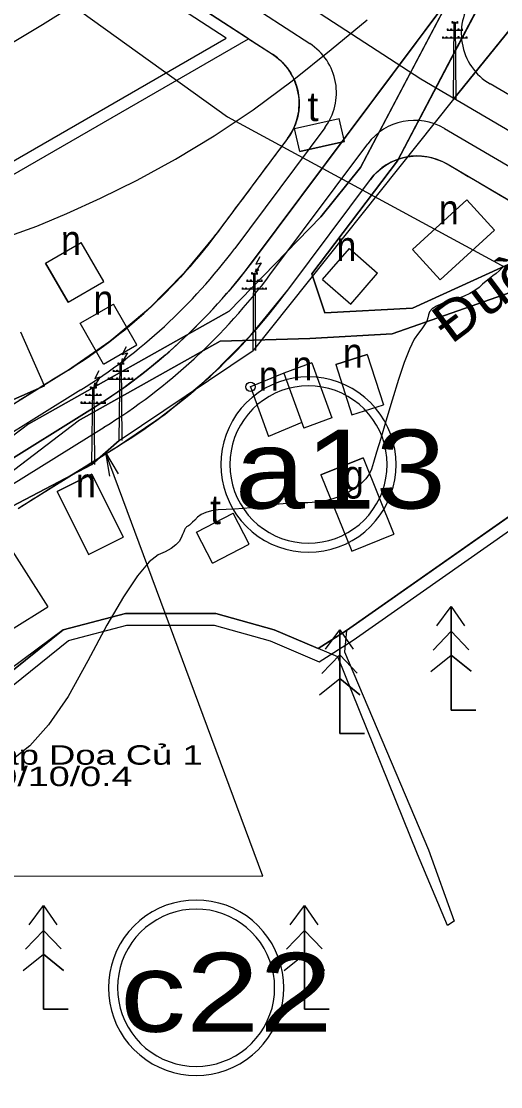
# Model space of a CAD drawing. Header units: metres. Extents: x 532950 to 537618, y 1849954 to 1853119.
# Drawn here: x 534750.7 to 534832.5, y 1851131.2 to 1851312.8 of the extents above; entities that cross this region are included whole.
import ezdxf

# ---------------------------------------------------------------- set-up
doc = ezdxf.new("R2010")
doc.units = ezdxf.units.M
doc.header["$LTSCALE"] = 3.1
doc.header["$PDMODE"] = 32
doc.header["$PDSIZE"] = 1.55
for name, color, linetype, lineweight in [('11', 7, 'Continuous', 13), ('12', 7, 'Continuous', 13), ('29', 7, 'Continuous', 13), ('48', 7, 'Continuous', 13), ('50', 7, 'Continuous', 13), ('52', 7, 'Continuous', 13), ('53', 7, 'Continuous', 13), ('54', 7, 'Continuous', 13), ('55', 7, 'Continuous', 13), ('58', 7, 'Continuous', 13), ('9', 7, 'Continuous', 13)]:
    doc.layers.add(name, color=color, linetype=linetype, lineweight=lineweight)

msp = doc.modelspace()

# ---------------------------------------------------------------- linework, layer by layer
at = {"layer": '11'}
for points in [[(534702.42, 1851378.6), (534818.85, 1851303)], [(534829.98, 1851325.25), (534790.12, 1851271.87), (534789.34, 1851270.85), (534788.56, 1851269.83), (534787.75, 1851268.83), (534786.94, 1851267.84), (534786.11, 1851266.85), (534785.27, 1851265.88), (534784.42, 1851264.92), (534783.56, 1851263.97), (534782.68, 1851263.03), (534781.79, 1851262.1), (534780.89, 1851261.18), (534779.98, 1851260.28), (534779.06, 1851259.39), (534778.12, 1851258.51), (534777.18, 1851257.64), (534776.22, 1851256.78), (534775.25, 1851255.94), (534774.28, 1851255.1), (534773.29, 1851254.28), (534772.29, 1851253.48), (534771.28, 1851252.68), (534770.26, 1851251.9), (534769.23, 1851251.14), (534768.19, 1851250.38), (534767.14, 1851249.64), (534766.08, 1851248.91), (534765.01, 1851248.2), (534763.93, 1851247.5), (534762.85, 1851246.81), (534746.63, 1851236.72)], [(534818.85, 1851303), (534913.46, 1851247.5)]]:
    msp.add_lwpolyline(points, dxfattribs=at)
at = {"layer": '12'}
for points in [[(534504.05, 1851324.17), (534518.2, 1851310.88), (534541.08, 1851291.35), (534562.05, 1851269.78), (534580.93, 1851246.35), (534597.55, 1851221.28), (534617.06, 1851192), (534643.85, 1851203.11), (534703, 1851262.27), (534785.63, 1851309.97), (534744.52, 1851336.66), (534659.97, 1851305.11), (534583.67, 1851318.06)], [(534617.06, 1851192), (534643.85, 1851203.11), (534703, 1851262.27), (534785.63, 1851309.97), (534744.52, 1851336.66), (534659.97, 1851305.11), (534583.67, 1851318.06)]]:
    msp.add_lwpolyline(points, dxfattribs=at)
at = {"layer": '29'}
for points in [[(534647.12, 1851154.43), (534652.55, 1851157), (534666.76, 1851137.19), (534693.95, 1851156.43), (534681.4, 1851175.44), (534707.21, 1851195.04), (534721.61, 1851177.36), (534758.76, 1851207.29), (534768.72, 1851209.87), (534783.63, 1851209.87), (534793.18, 1851207.22), (534801.49, 1851203.66), (534807.28, 1851207.32), (534875.81, 1851255.39)], [(534721.61, 1851177.36), (534758.76, 1851207.29), (534768.72, 1851209.87), (534783.63, 1851209.87), (534793.18, 1851207.22), (534801.49, 1851203.66), (534807.28, 1851207.32), (534875.81, 1851255.39)]]:
    msp.add_lwpolyline(points, dxfattribs=at)
at = {"layer": '48'}
msp.add_lwpolyline([(536135.62, 1851789.72), (535515.37, 1851926.72), (535258.5, 1851965.9), (535022.43, 1852017.88), (534680.95, 1852158.73), (534430.5, 1852265), (534355.97, 1852086.4), (534346.16, 1851984.65), (534462.32, 1851750.84), (534498.61, 1851623.52), (534531.7, 1851526.54), (534597.02, 1851432.26), (534785.89, 1851296.54), (534919.77, 1851224.01), (534977.2, 1851164.91), (535024.78, 1851103.67), (535103, 1851049.67), (535187.68, 1851009.38), (535275.9, 1851002), (535384.77, 1851022.15), (535615.71, 1851282.83), (535719.74, 1851373.89), (535864.1, 1851423.04), (536000.85, 1851463.59)], dxfattribs=at)
at = {"layer": '50'}
for points in [[(534704.23, 1851260.67), (534789.46, 1851309.87), (534793.54, 1851307.22), (534794.24, 1851306.72), (534794.9, 1851306.16), (534795.5, 1851305.55), (534796.05, 1851304.89), (534796.55, 1851304.18), (534796.97, 1851303.43), (534797.34, 1851302.65), (534797.63, 1851301.84), (534797.86, 1851301.01), (534798.01, 1851300.16), (534798.08, 1851299.31), (534798.09, 1851298.45), (534798.02, 1851297.59), (534797.87, 1851296.74), (534797.66, 1851295.91), (534797.37, 1851295.09), (534797.02, 1851294.31), (534796.59, 1851293.56), (534796.11, 1851292.85), (534783.91, 1851276.51), (534778.46, 1851269.88), (534772.41, 1851263.78), (534765.82, 1851258.27), (534758.75, 1851253.39), (534742.54, 1851243.3)], [(534750.18, 1851229.79), (534758.54, 1851235.04), (534766.94, 1851240.23), (534775.23, 1851245.89), (534782.94, 1851252.31), (534790, 1851259.45), (534796.33, 1851267.24), (534810.24, 1851285.86), (534810.78, 1851286.53), (534811.38, 1851287.15), (534812.03, 1851287.71), (534812.72, 1851288.21), (534813.46, 1851288.66), (534814.23, 1851289.04), (534815.03, 1851289.35), (534815.85, 1851289.59), (534816.69, 1851289.76), (534817.55, 1851289.86), (534818.4, 1851289.88), (534819.26, 1851289.83), (534820.11, 1851289.71), (534820.95, 1851289.51), (534821.76, 1851289.24), (534822.55, 1851288.91), (534823.31, 1851288.51), (534875.71, 1851257.76), (534806.17, 1851208.99), (534801.31, 1851205.92), (534793.85, 1851209.12), (534783.9, 1851211.87), (534768.47, 1851211.87), (534757.84, 1851209.12), (534721.91, 1851180.16)]]:
    msp.add_lwpolyline(points, dxfattribs=at)
at = {"layer": '52'}
for p, q in [((534699.46, 1851374.27), (534799.9, 1851309.05)), ((534916.12, 1851252.03), (534830.67, 1851302.16)), ((534802.47, 1851294.68), (534787.11, 1851274.12)), ((534822.85, 1851294.57), (534910.81, 1851242.97)), ((534793.12, 1851269.63), (534809.78, 1851291.93)), ((534760.86, 1851250), (534744.65, 1851239.9)), ((534748.61, 1851233.53), (534764.83, 1851243.63))]:
    msp.add_line(p, q, dxfattribs=at)
for centre, radius, start, end in [((534835.73, 1851310.78), 10, 139.671, 239.602), ((534794.46, 1851300.66), 10, 323.2507, 57.0035), ((534817.79, 1851285.95), 10, 59.602, 143.2507), ((534709.99, 1851331.7), 96.25, 301.9071, 323.2507), ((534709.99, 1851331.7), 103.75, 301.9071, 323.2507)]:
    msp.add_arc(centre, radius, start, end, dxfattribs=at)
at = {"layer": '53'}
for p, q in [((534696.64, 1851370.14), (534793.54, 1851307.22)), ((534796.11, 1851292.85), (534783.91, 1851276.51)), ((534823.31, 1851288.51), (534908.28, 1851238.66)), ((534796.33, 1851267.24), (534810.24, 1851285.86)), ((534758.75, 1851253.39), (534742.54, 1851243.3)), ((534750.73, 1851230.14), (534766.94, 1851240.23))]:
    msp.add_line(p, q, dxfattribs=at)
for centre, radius, start, end in [((534788.1, 1851298.83), 10, 323.2507, 57.0035), ((534818.25, 1851279.88), 10, 59.602, 143.2507), ((534709.99, 1851331.7), 92.25, 301.9071, 323.2507), ((534709.99, 1851331.7), 107.75, 301.9071, 323.2507)]:
    msp.add_arc(centre, radius, start, end, dxfattribs=at)
at = {"layer": '54'}
for p, q in [((534790.12, 1851271.87), (534829.98, 1851325.25)), ((534746.63, 1851236.72), (534762.85, 1851246.81))]:
    msp.add_line(p, q, dxfattribs=at)
msp.add_arc((534709.99, 1851331.7), 100, 301.9071, 323.2507, dxfattribs=at)
at = {"layer": '55'}
for p, q in [((534843.89, 1851344.28), (534814.89, 1851289.06)), ((534843.09, 1851322.69), (534824.39, 1851299.53)), ((534824.12, 1851312.59), (534825.2, 1851312.59)), ((534823.31, 1851311.34), (534826.02, 1851311.34)), ((534822.49, 1851310.01), (534826.77, 1851310.01)), ((534824.39, 1851299.53), (534790.23, 1851256.74)), ((534797.3, 1851294.53), (534804.92, 1851296.27)), ((534805.81, 1851292.37), (534804.92, 1851296.27)), ((534798.19, 1851290.63), (534797.3, 1851294.53)), ((534805.81, 1851292.37), (534798.19, 1851290.63)), ((534798.19, 1851290.63), (534805.81, 1851292.37)), ((534798.19, 1851290.63), (534805.81, 1851292.37)), ((534817.41, 1851273.96), (534826.67, 1851282.42)), ((534831.39, 1851277.25), (534826.67, 1851282.42)), ((534822.14, 1851268.79), (534831.39, 1851277.25)), ((534822.14, 1851268.79), (534831.39, 1851277.25)), ((534754.87, 1851271.61), (534760.92, 1851275.13)), ((534764.78, 1851268.49), (534760.92, 1851275.13)), ((534802.08, 1851268.81), (534806.68, 1851274.08)), ((534806.68, 1851274.08), (534811.48, 1851269.9)), ((534822.14, 1851268.79), (534817.41, 1851273.96)), ((534754.87, 1851271.61), (534758.73, 1851264.97)), ((534758.73, 1851264.97), (534754.87, 1851271.61)), ((534790.65, 1851270.1), (534790.8, 1851270.72)), ((534789.96, 1851269.79), (534791.04, 1851269.79)), ((534802.08, 1851268.81), (534806.88, 1851264.62)), ((534802.08, 1851268.81), (534806.88, 1851264.62)), ((534806.88, 1851264.62), (534811.48, 1851269.9)), ((534758.73, 1851264.97), (534764.78, 1851268.49)), ((534788.33, 1851267.21), (534792.61, 1851267.21)), ((534789.14, 1851268.54), (534791.85, 1851268.54)), ((534760.75, 1851261.36), (534766.45, 1851264.61)), ((534770.42, 1851257.67), (534766.45, 1851264.61)), ((534754.66, 1851250.67), (534750.64, 1851259.83)), ((534764.73, 1851254.41), (534760.75, 1851261.36)), ((534764.73, 1851254.41), (534770.42, 1851257.67)), ((534764.73, 1851254.41), (534770.42, 1851257.67)), ((534809.71, 1851256.05), (534804.33, 1851254.32)), ((534804.33, 1851254.32), (534809.71, 1851256.05)), ((534809.71, 1851256.05), (534812.45, 1851247.48)), ((534767.16, 1851254.42), (534768.25, 1851254.42)), ((534767.85, 1851254.73), (534768, 1851255.34)), ((534800.23, 1851254.62), (534795.46, 1851252.88)), ((534800.23, 1851254.62), (534803.67, 1851245.23)), ((534804.33, 1851254.32), (534807.08, 1851245.75)), ((534766.35, 1851253.17), (534769.06, 1851253.17)), ((534795.46, 1851252.88), (534798.89, 1851243.48)), ((534754.66, 1851250.67), (534746.89, 1851247.26)), ((534746.89, 1851247.26), (534754.66, 1851250.67)), ((534763.17, 1851250.66), (534763.32, 1851251.27)), ((534765.53, 1851251.84), (534769.81, 1851251.84)), ((534789.8, 1851250.52), (534792.89, 1851242.06)), ((534761.66, 1851249.1), (534764.38, 1851249.1)), ((534762.48, 1851250.34), (534763.56, 1851250.34)), ((534760.85, 1851247.76), (534765.13, 1851247.76)), ((534807.08, 1851245.75), (534812.45, 1851247.48)), ((534803.67, 1851245.23), (534798.89, 1851243.48)), ((534798.55, 1851244.42), (534792.89, 1851242.06)), ((534765.09, 1851239.33), (534765.74, 1851235.28)), ((534808.99, 1851238.41), (534801.81, 1851235.51)), ((534801.81, 1851235.51), (534808.99, 1851238.41)), ((534808.99, 1851238.41), (534814.22, 1851225.42)), ((534762.76, 1851235.64), (534756.83, 1851232.68)), ((534756.83, 1851232.68), (534762.76, 1851235.64)), ((534762.76, 1851235.64), (534768.12, 1851224.91)), ((534801.81, 1851235.51), (534807.05, 1851222.53)), ((534756.83, 1851232.68), (534762.2, 1851221.95)), ((534780.62, 1851225.73), (534786.83, 1851228.97)), ((534789.56, 1851223.73), (534786.83, 1851228.97)), ((534745.55, 1851228.18), (534755.23, 1851213.01)), ((534783.35, 1851220.49), (534780.62, 1851225.73)), ((534783.35, 1851220.49), (534780.62, 1851225.73)), ((534807.05, 1851222.53), (534814.22, 1851225.42)), ((534762.2, 1851221.95), (534768.12, 1851224.91)), ((534783.35, 1851220.49), (534789.56, 1851223.73)), ((534749.04, 1851209.13), (534755.23, 1851213.01)), ((534824.02, 1851213.09), (534824.02, 1851195.42)), ((534805.02, 1851209.09), (534805.02, 1851191.42)), ((534820.96, 1851205.65), (534824.02, 1851208.85)), ((534827, 1851205.71), (534824.02, 1851208.85)), ((534801.96, 1851201.65), (534805.02, 1851204.85)), ((534808, 1851201.71), (534805.02, 1851204.85)), ((534820.54, 1851202.02), (534824.02, 1851204.8)), ((534827.43, 1851202.03), (534824.02, 1851204.8)), ((534801.54, 1851198.02), (534805.02, 1851200.8)), ((534808.43, 1851198.03), (534805.02, 1851200.8)), ((534824.02, 1851195.42), (534828.22, 1851195.42)), ((534805.02, 1851191.42), (534809.22, 1851191.42)), ((534754.52, 1851162.09), (534754.52, 1851144.42)), ((534799.02, 1851162.09), (534799.02, 1851144.42)), ((534751.46, 1851154.65), (534754.52, 1851157.85)), ((534757.5, 1851154.71), (534754.52, 1851157.85)), ((534795.96, 1851154.65), (534799.02, 1851157.85)), ((534802, 1851154.71), (534799.02, 1851157.85)), ((534751.04, 1851151.02), (534754.52, 1851153.8)), ((534757.93, 1851151.03), (534754.52, 1851153.8)), ((534795.54, 1851151.02), (534799.02, 1851153.8)), ((534802.43, 1851151.03), (534799.02, 1851153.8)), ((534754.52, 1851144.42), (534758.72, 1851144.42)), ((534799.02, 1851144.42), (534803.22, 1851144.42))]:
    msp.add_line(p, q, dxfattribs=at)
for points in [[(534808.55, 1851287.92), (534827.44, 1851323.69), (534837.65, 1851343.61), (534854.13, 1851380.8), (534871.11, 1851402.82), (534894.07, 1851416.56), (534911.75, 1851426.27)], [(534814.89, 1851289.06), (534843.89, 1851344.28), (534862.95, 1851386)], [(534840.33, 1851274.36), (534817.44, 1851263.96), (534802.49, 1851263.13), (534800.38, 1851269.45), (534800.26, 1851269.79), (534814.89, 1851289.06), (534824.83, 1851308), (534834.78, 1851326.94)], [(534827.44, 1851323.69), (534818, 1851305.81), (534808.55, 1851287.92), (534801.77, 1851279.49), (534786.14, 1851263.43), (534752.04, 1851244.22), (534738.75, 1851234.21), (534725.46, 1851224.2), (534712.17, 1851214.19), (534698.88, 1851204.19), (534669.27, 1851180.62), (534637.3, 1851160.26), (534617.85, 1851151.29), (534606.06, 1851151.42), (534594.27, 1851151.55), (534555.07, 1851161.74), (534532.67, 1851165.71), (534512.02, 1851161.96), (534489.94, 1851188.82), (534461.34, 1851223.52), (534455.01, 1851231.19), (534443.21, 1851245.51), (534436.39, 1851253.78), (534409.67, 1851287.63)], [(534824.39, 1851299.53), (534843.09, 1851322.69), (534868.56, 1851313.22)], [(534633.19, 1851283.95), (534641.18, 1851281.75), (534649.83, 1851280.34), (534659.13, 1851279.7), (534669.09, 1851279.85), (534678.45, 1851280.36), (534685.92, 1851280.82), (534691.53, 1851281.24), (534695.25, 1851281.61), (534697.11, 1851281.93), (534698.94, 1851282.71), (534702.6, 1851284.47), (534708.1, 1851287.2), (534715.43, 1851290.91), (534724.59, 1851295.59), (534734.62, 1851300.89), (534744.53, 1851306.46), (534754.33, 1851312.28), (534764.01, 1851318.36)], [(534744.71, 1851275.03), (534748.76, 1851276.24), (534753.36, 1851277.92), (534758.51, 1851280.07), (534764.22, 1851282.68), (534770.47, 1851285.76), (534777.02, 1851289.31), (534783.61, 1851293.31), (534790.23, 1851297.76), (534796.89, 1851302.66), (534803.58, 1851308.01), (534809.71, 1851313.09)], [(534824.39, 1851299.53), (534824.55, 1851312.69), (534824.72, 1851312.69), (534824.83, 1851299.53)], [(534814.89, 1851289.06), (534800.26, 1851269.79), (534802.49, 1851263.13), (534817.44, 1851263.96), (534840.33, 1851274.36)], [(534752.04, 1851244.22), (534786.14, 1851263.43), (534801.77, 1851279.49), (534808.55, 1851287.92)], [(534801.77, 1851279.49), (534786.14, 1851263.43), (534752.04, 1851244.22)], [(534791.42, 1851272.71), (534790.73, 1851271.41), (534791.63, 1851271.67), (534790.65, 1851270.07), (534791.2, 1851270.51)], [(534832.77, 1851270.87), (534832.21, 1851270.3), (534831.67, 1851269.85), (534831.13, 1851269.44), (534830.57, 1851269), (534829.98, 1851268.52), (534829.38, 1851268.02), (534828.77, 1851267.48), (534828.06, 1851266.93), (534827.2, 1851266.43), (534826.2, 1851265.95), (534825.04, 1851265.51), (534823.73, 1851265.1), (534822.48, 1851264.7), (534821.5, 1851264.27), (534820.78, 1851263.81), (534820.34, 1851263.33), (534820.17, 1851262.82), (534820.06, 1851262.28), (534819.84, 1851261.69), (534819.49, 1851261.07), (534819.02, 1851260.39), (534818.42, 1851259.68), (534817.71, 1851258.63), (534816.91, 1851256.96), (534816.01, 1851254.67), (534815.02, 1851251.76), (534813.93, 1851248.23), (534812.88, 1851244.69), (534812.01, 1851241.74), (534811.31, 1851239.39), (534810.78, 1851237.64), (534810.43, 1851236.48), (534810.06, 1851235.64), (534809.48, 1851234.82), (534808.69, 1851234.04), (534807.69, 1851233.28), (534806.49, 1851232.55), (534805.16, 1851231.9), (534803.81, 1851231.41), (534802.44, 1851231.05), (534801.03, 1851230.84), (534799.6, 1851230.77), (534798.17, 1851230.75), (534796.75, 1851230.69), (534795.36, 1851230.59), (534793.98, 1851230.44), (534792.63, 1851230.25), (534791.27, 1851230.06), (534789.9, 1851229.9), (534788.5, 1851229.77), (534787.09, 1851229.68), (534785.65, 1851229.63), (534784.3, 1851229.55), (534783.14, 1851229.37), (534782.16, 1851229.1), (534781.38, 1851228.74), (534780.79, 1851228.28), (534780.32, 1851227.82), (534779.94, 1851227.44), (534779.62, 1851227.16), (534779.39, 1851226.96), (534779.22, 1851226.85)], [(534790.23, 1851256.74), (534790.38, 1851269.9), (534790.55, 1851269.9), (534790.66, 1851256.74)], [(534817.44, 1851263.96), (534802.49, 1851263.13), (534800.26, 1851269.79)], [(534653.37, 1850979.95), (534655.14, 1851000.42), (534657.13, 1851014.69), (534661.36, 1851035.21), (534661.33, 1851042.1), (534659.84, 1851048.87), (534657.3, 1851055.79), (534646.67, 1851084.32), (534642.82, 1851099.04), (534635.81, 1851119.04), (534628.5, 1851137.65), (534623.8, 1851149.63), (534636.98, 1851156.73), (534650.15, 1851163.83), (534675.59, 1851180.62), (534680.98, 1851184.18), (534704.21, 1851201.88), (534732.32, 1851223.29), (534760.43, 1851244.7), (534784.61, 1851258.29), (534799.94, 1851258.77), (534813.96, 1851259.54), (534834.06, 1851266.63)], [(534834.06, 1851266.63), (534813.96, 1851259.54), (534799.94, 1851258.77), (534784.61, 1851258.29), (534760.43, 1851244.7)], [(534879.47, 1851260.4), (534806.17, 1851208.99), (534805.8, 1851205.34), (534820.14, 1851171.58), (534824.52, 1851159.44), (534823.39, 1851158.72), (534818.28, 1851170.87), (534804.67, 1851204.48), (534793.85, 1851209.12), (534783.9, 1851211.87), (534768.47, 1851211.87), (534757.84, 1851209.12), (534748.79, 1851202.34), (534730.91, 1851187.5), (534719.13, 1851177.9), (534701.25, 1851163.93), (534681.19, 1851149.96), (534650.17, 1851127.77), (534636.1, 1851119.19)], [(534813.96, 1851259.54), (534799.94, 1851258.77), (534784.61, 1851258.29), (534760.43, 1851244.7)], [(534737.69, 1851224.17), (534762.75, 1851237.29), (534767.43, 1851241.37), (534790.23, 1851256.74)], [(534768.62, 1851257.33), (534767.94, 1851256.04), (534768.83, 1851256.3), (534767.85, 1851254.69), (534768.41, 1851255.14)], [(534767.43, 1851241.37), (534767.59, 1851254.52), (534767.76, 1851254.52), (534767.87, 1851241.37)], [(534800.23, 1851254.62), (534795.46, 1851252.88), (534789.8, 1851250.52)], [(534763.94, 1851253.26), (534763.26, 1851251.96), (534764.15, 1851252.23), (534763.17, 1851250.62), (534763.72, 1851251.06)], [(534762.75, 1851237.29), (534762.9, 1851250.45), (534763.08, 1851250.45), (534763.18, 1851237.29)], [(534650.55, 1851164.09), (534680.98, 1851184.18), (534760.43, 1851244.7)], [(534752.04, 1851244.22), (534698.88, 1851204.19), (534669.27, 1851180.62)], [(534767.43, 1851241.37), (534762.75, 1851237.29), (534737.69, 1851224.17)], [(534714.15, 1851167.17), (534791.9, 1851167.13), (534765.09, 1851239.33), (534767.23, 1851235.67)], [(534779.22, 1851226.85), (534779.1, 1851226.78), (534779, 1851226.71), (534778.9, 1851226.64), (534778.82, 1851226.57), (534778.76, 1851226.5), (534778.68, 1851226.37), (534778.57, 1851226.14), (534778.42, 1851225.79), (534778.23, 1851225.34), (534778, 1851224.78), (534777.65, 1851224.17), (534777.08, 1851223.57), (534776.29, 1851222.99), (534775.28, 1851222.42), (534774.05, 1851221.87), (534772.51, 1851220.71), (534770.54, 1851218.33), (534768.14, 1851214.72), (534765.33, 1851209.88), (534762.09, 1851203.82), (534758.69, 1851197.76), (534755.39, 1851192.92), (534752.19, 1851189.3), (534749.09, 1851186.9)], [(534821.59, 1851209.8), (534824.02, 1851213.09), (534826.29, 1851209.8)], [(534821.59, 1851209.8), (534824.02, 1851213.09), (534826.29, 1851209.8)], [(534828.22, 1851195.42), (534824.02, 1851195.42), (534824.02, 1851213.09)], [(534802.59, 1851205.8), (534805.02, 1851209.09), (534807.29, 1851205.8)], [(534802.59, 1851205.8), (534805.02, 1851209.09), (534807.29, 1851205.8)], [(534809.22, 1851191.42), (534805.02, 1851191.42), (534805.02, 1851209.09)], [(534820.96, 1851205.65), (534824.02, 1851208.85), (534827, 1851205.71)], [(534801.96, 1851201.65), (534805.02, 1851204.85), (534808, 1851201.71)], [(534820.54, 1851202.02), (534824.02, 1851204.8), (534827.43, 1851202.03)], [(534801.54, 1851198.02), (534805.02, 1851200.8), (534808.43, 1851198.03)], [(534752.09, 1851158.8), (534754.52, 1851162.09), (534756.79, 1851158.8)], [(534752.09, 1851158.8), (534754.52, 1851162.09), (534756.79, 1851158.8)], [(534758.72, 1851144.42), (534754.52, 1851144.42), (534754.52, 1851162.09)], [(534796.59, 1851158.8), (534799.02, 1851162.09), (534801.29, 1851158.8)], [(534796.59, 1851158.8), (534799.02, 1851162.09), (534801.29, 1851158.8)], [(534803.22, 1851144.42), (534799.02, 1851144.42), (534799.02, 1851162.09)], [(534751.46, 1851154.65), (534754.52, 1851157.85), (534757.5, 1851154.71)], [(534795.96, 1851154.65), (534799.02, 1851157.85), (534802, 1851154.71)], [(534751.04, 1851151.02), (534754.52, 1851153.8), (534757.93, 1851151.03)], [(534795.54, 1851151.02), (534799.02, 1851153.8), (534802.43, 1851151.03)]]:
    msp.add_lwpolyline(points, dxfattribs=at)
for points in [[(534824.19, 1851312.6), (534824.19, 1851312.8), (534824.28, 1851312.8), (534824.28, 1851312.6)], [(534825.02, 1851312.6), (534825.02, 1851312.8), (534825.11, 1851312.8), (534825.11, 1851312.6)], [(534823.38, 1851311.34), (534823.38, 1851311.54), (534823.47, 1851311.54), (534823.47, 1851311.34)], [(534823.97, 1851311.34), (534823.97, 1851311.54), (534824.06, 1851311.54), (534824.06, 1851311.34)], [(534825.23, 1851311.35), (534825.23, 1851311.55), (534825.32, 1851311.55), (534825.32, 1851311.35)], [(534825.82, 1851311.34), (534825.82, 1851311.54), (534825.91, 1851311.54), (534825.91, 1851311.34)], [(534822.57, 1851310), (534822.57, 1851310.2), (534822.66, 1851310.2), (534822.66, 1851310)], [(534823.16, 1851310), (534823.16, 1851310.2), (534823.25, 1851310.2), (534823.25, 1851310)], [(534823.97, 1851310), (534823.97, 1851310.2), (534824.06, 1851310.2), (534824.06, 1851310)], [(534825.23, 1851310.02), (534825.23, 1851310.22), (534825.32, 1851310.22), (534825.32, 1851310.02)], [(534825.99, 1851310.02), (534825.99, 1851310.22), (534826.08, 1851310.22), (534826.08, 1851310.02)], [(534826.58, 1851310), (534826.58, 1851310.2), (534826.67, 1851310.2), (534826.67, 1851310)], [(534789.22, 1851268.54), (534789.22, 1851268.74), (534789.31, 1851268.74), (534789.31, 1851268.54)], [(534789.81, 1851268.54), (534789.81, 1851268.74), (534789.9, 1851268.74), (534789.9, 1851268.54)], [(534790.02, 1851269.8), (534790.02, 1851270), (534790.11, 1851270), (534790.11, 1851269.8)], [(534790.86, 1851269.8), (534790.86, 1851270), (534790.95, 1851270), (534790.95, 1851269.8)], [(534791.07, 1851268.55), (534791.07, 1851268.75), (534791.16, 1851268.75), (534791.16, 1851268.55)], [(534791.66, 1851268.54), (534791.66, 1851268.74), (534791.75, 1851268.74), (534791.75, 1851268.54)], [(534788.41, 1851267.21), (534788.41, 1851267.41), (534788.5, 1851267.41), (534788.5, 1851267.21)], [(534789, 1851267.21), (534789, 1851267.41), (534789.09, 1851267.41), (534789.09, 1851267.21)], [(534789.81, 1851267.21), (534789.81, 1851267.41), (534789.9, 1851267.41), (534789.9, 1851267.21)], [(534791.07, 1851267.22), (534791.07, 1851267.42), (534791.16, 1851267.42), (534791.16, 1851267.22)], [(534791.82, 1851267.22), (534791.82, 1851267.42), (534791.91, 1851267.42), (534791.91, 1851267.22)], [(534792.41, 1851267.21), (534792.41, 1851267.41), (534792.5, 1851267.41), (534792.5, 1851267.21)], [(534767.23, 1851254.43), (534767.23, 1851254.63), (534767.32, 1851254.63), (534767.32, 1851254.43)], [(534768.06, 1851254.43), (534768.06, 1851254.63), (534768.15, 1851254.63), (534768.15, 1851254.43)], [(534766.42, 1851253.17), (534766.42, 1851253.37), (534766.51, 1851253.37), (534766.51, 1851253.17)], [(534767.01, 1851253.17), (534767.01, 1851253.37), (534767.1, 1851253.37), (534767.1, 1851253.17)], [(534768.27, 1851253.18), (534768.27, 1851253.38), (534768.36, 1851253.38), (534768.36, 1851253.18)], [(534768.86, 1851253.17), (534768.86, 1851253.37), (534768.95, 1851253.37), (534768.95, 1851253.17)], [(534762.54, 1851250.35), (534762.54, 1851250.55), (534762.63, 1851250.55), (534762.63, 1851250.35)], [(534763.38, 1851250.35), (534763.38, 1851250.55), (534763.47, 1851250.55), (534763.47, 1851250.35)], [(534765.61, 1851251.84), (534765.61, 1851252.04), (534765.7, 1851252.04), (534765.7, 1851251.84)], [(534766.2, 1851251.84), (534766.2, 1851252.04), (534766.29, 1851252.04), (534766.29, 1851251.84)], [(534767.01, 1851251.84), (534767.01, 1851252.04), (534767.1, 1851252.04), (534767.1, 1851251.84)], [(534768.27, 1851251.85), (534768.27, 1851252.05), (534768.36, 1851252.05), (534768.36, 1851251.85)], [(534769.03, 1851251.85), (534769.03, 1851252.05), (534769.12, 1851252.05), (534769.12, 1851251.85)], [(534769.62, 1851251.84), (534769.62, 1851252.04), (534769.71, 1851252.04), (534769.71, 1851251.84)], [(534761.74, 1851249.09), (534761.74, 1851249.29), (534761.83, 1851249.29), (534761.83, 1851249.09)], [(534762.33, 1851249.09), (534762.33, 1851249.29), (534762.42, 1851249.29), (534762.42, 1851249.09)], [(534763.59, 1851249.11), (534763.59, 1851249.31), (534763.68, 1851249.31), (534763.68, 1851249.11)], [(534764.18, 1851249.09), (534764.18, 1851249.29), (534764.27, 1851249.29), (534764.27, 1851249.09)], [(534760.93, 1851247.76), (534760.93, 1851247.96), (534761.02, 1851247.96), (534761.02, 1851247.76)], [(534761.52, 1851247.76), (534761.52, 1851247.96), (534761.61, 1851247.96), (534761.61, 1851247.76)], [(534762.33, 1851247.76), (534762.33, 1851247.96), (534762.42, 1851247.96), (534762.42, 1851247.76)], [(534763.59, 1851247.77), (534763.59, 1851247.97), (534763.68, 1851247.97), (534763.68, 1851247.77)], [(534764.35, 1851247.77), (534764.35, 1851247.97), (534764.43, 1851247.97), (534764.43, 1851247.77)], [(534764.94, 1851247.76), (534764.94, 1851247.96), (534765.02, 1851247.96), (534765.02, 1851247.76)]]:
    msp.add_lwpolyline(points, close=True, dxfattribs=at)
msp.add_point((534789.8, 1851250.52), dxfattribs=at)
at = {"layer": '58'}
for points in [[(534616.3, 1851189.52), (534644.98, 1851201.42), (534704.23, 1851260.67), (534789.46, 1851309.87), (534744.76, 1851338.89), (534659.78, 1851307.18), (534584.4, 1851319.97)], [(534616.3, 1851189.52), (534644.98, 1851201.42), (534704.23, 1851260.67), (534789.46, 1851309.87)], [(534704.23, 1851260.67), (534789.46, 1851309.87), (534793.54, 1851307.22), (534794.01, 1851306.9), (534794.45, 1851306.55), (534794.88, 1851306.18), (534795.28, 1851305.79), (534795.66, 1851305.37), (534796.02, 1851304.93), (534796.35, 1851304.48), (534796.66, 1851304), (534796.93, 1851303.51), (534797.18, 1851303.01), (534797.4, 1851302.49), (534797.6, 1851301.96), (534797.76, 1851301.42), (534797.89, 1851300.87), (534797.99, 1851300.31), (534798.05, 1851299.75), (534798.09, 1851299.19), (534798.09, 1851298.62), (534798.07, 1851298.06), (534798.01, 1851297.5), (534797.92, 1851296.94), (534797.79, 1851296.39), (534797.64, 1851295.85), (534797.46, 1851295.32), (534797.24, 1851294.79), (534797, 1851294.28), (534796.73, 1851293.79), (534796.43, 1851293.31), (534796.11, 1851292.85), (534795.69, 1851292.28), (534795.27, 1851291.72), (534794.85, 1851291.16), (534794.43, 1851290.59), (534794.01, 1851290.03), (534793.58, 1851289.47), (534793.16, 1851288.9), (534792.74, 1851288.34), (534792.32, 1851287.78), (534791.9, 1851287.21), (534791.48, 1851286.65), (534791.06, 1851286.09), (534790.64, 1851285.52), (534790.22, 1851284.96), (534789.8, 1851284.4), (534789.38, 1851283.83), (534788.96, 1851283.27), (534788.54, 1851282.71), (534788.12, 1851282.14), (534787.7, 1851281.58), (534787.27, 1851281.02), (534786.85, 1851280.45), (534786.43, 1851279.89), (534786.01, 1851279.33), (534785.59, 1851278.76), (534785.17, 1851278.2), (534784.75, 1851277.64), (534784.33, 1851277.07), (534783.91, 1851276.51), (534783.19, 1851275.56), (534782.47, 1851274.63), (534781.73, 1851273.7), (534780.98, 1851272.79), (534780.21, 1851271.88), (534779.44, 1851270.98), (534778.65, 1851270.1), (534777.86, 1851269.22), (534777.05, 1851268.35), (534776.23, 1851267.5), (534775.4, 1851266.65), (534774.56, 1851265.82), (534773.71, 1851264.99), (534772.84, 1851264.18), (534771.97, 1851263.38), (534771.09, 1851262.59), (534770.2, 1851261.81), (534769.29, 1851261.04), (534768.38, 1851260.28), (534767.46, 1851259.54), (534766.53, 1851258.81), (534765.59, 1851258.09), (534764.64, 1851257.38), (534763.68, 1851256.68), (534762.71, 1851256), (534761.73, 1851255.33), (534760.75, 1851254.67), (534759.75, 1851254.03), (534758.75, 1851253.39), (534758.19, 1851253.05), (534757.63, 1851252.7), (534757.07, 1851252.35), (534756.52, 1851252), (534755.96, 1851251.65), (534755.4, 1851251.3), (534754.84, 1851250.96), (534754.28, 1851250.61), (534753.72, 1851250.26)], [(534750.18, 1851229.79), (534750.75, 1851230.16), (534751.33, 1851230.52), (534751.91, 1851230.89), (534752.48, 1851231.25), (534753.06, 1851231.61), (534753.64, 1851231.97), (534754.21, 1851232.34), (534754.79, 1851232.7), (534755.37, 1851233.06), (534755.94, 1851233.42), (534756.52, 1851233.78), (534757.1, 1851234.14), (534757.68, 1851234.5), (534758.25, 1851234.86), (534758.83, 1851235.22), (534759.41, 1851235.58), (534759.99, 1851235.94), (534760.57, 1851236.3), (534761.15, 1851236.66), (534761.72, 1851237.02), (534762.3, 1851237.38), (534762.88, 1851237.74), (534763.46, 1851238.09), (534764.04, 1851238.45), (534764.62, 1851238.81), (534765.2, 1851239.17), (534765.78, 1851239.52), (534766.36, 1851239.88), (534766.94, 1851240.23), (534768.12, 1851240.97), (534769.28, 1851241.71), (534770.44, 1851242.48), (534771.59, 1851243.25), (534772.72, 1851244.05), (534773.84, 1851244.86), (534774.96, 1851245.68), (534776.06, 1851246.52), (534777.15, 1851247.37), (534778.23, 1851248.24), (534779.3, 1851249.12), (534780.36, 1851250.01), (534781.4, 1851250.92), (534782.43, 1851251.85), (534783.45, 1851252.78), (534784.46, 1851253.73), (534785.45, 1851254.7), (534786.43, 1851255.67), (534787.4, 1851256.66), (534788.36, 1851257.67), (534789.3, 1851258.68), (534790.23, 1851259.71), (534791.14, 1851260.75), (534792.04, 1851261.8), (534792.93, 1851262.87), (534793.8, 1851263.94), (534794.66, 1851265.03), (534795.5, 1851266.13), (534796.33, 1851267.24), (534810.24, 1851285.86), (534810.55, 1851286.26), (534810.88, 1851286.64), (534811.23, 1851287), (534811.6, 1851287.35), (534811.98, 1851287.67), (534812.38, 1851287.98), (534812.8, 1851288.26), (534813.22, 1851288.53), (534813.67, 1851288.77), (534814.12, 1851288.99), (534814.58, 1851289.18)], [(534814.58, 1851289.18), (534815.05, 1851289.36), (534815.54, 1851289.51), (534816.02, 1851289.63), (534816.52, 1851289.73), (534817.01, 1851289.8), (534817.52, 1851289.85), (534818.02, 1851289.88), (534818.52, 1851289.88), (534819.02, 1851289.85), (534819.53, 1851289.8), (534820.02, 1851289.72), (534820.52, 1851289.62), (534821, 1851289.49), (534821.48, 1851289.34), (534821.96, 1851289.17), (534822.42, 1851288.97), (534822.87, 1851288.75), (534823.31, 1851288.51), (534825.12, 1851287.45), (534826.92, 1851286.39), (534828.73, 1851285.33), (534830.54, 1851284.27), (534832.35, 1851283.21), (534834.15, 1851282.15)], [(534646.29, 1851156.25), (534653.2, 1851159.52), (534667.22, 1851139.97), (534691.22, 1851156.94), (534678.7, 1851175.9), (534707.54, 1851197.8), (534721.91, 1851180.16), (534757.84, 1851209.12), (534768.47, 1851211.87), (534783.9, 1851211.87), (534793.85, 1851209.12), (534801.31, 1851205.92), (534806.17, 1851208.99), (534875.71, 1851257.76)], [(534875.71, 1851257.76), (534806.17, 1851208.99), (534801.31, 1851205.92), (534793.85, 1851209.12), (534783.9, 1851211.87), (534768.47, 1851211.87), (534757.84, 1851209.12), (534721.91, 1851180.16), (534707.54, 1851197.8)], [(534753.72, 1851250.26), (534753.16, 1851249.91), (534752.6, 1851249.56), (534752.04, 1851249.22), (534751.48, 1851248.87), (534750.92, 1851248.52), (534750.36, 1851248.17)]]:
    msp.add_lwpolyline(points, dxfattribs=at)
at = {"layer": '9'}
for points in [[(534814.63, 1851237.28), (534814.58, 1851238.58), (534814.41, 1851239.87), (534814.12, 1851241.15), (534813.73, 1851242.39), (534813.23, 1851243.59), (534812.63, 1851244.75), (534811.93, 1851245.85), (534811.14, 1851246.89), (534810.26, 1851247.85), (534809.29, 1851248.73), (534808.26, 1851249.52), (534807.16, 1851250.22), (534806, 1851250.82), (534804.8, 1851251.32), (534803.55, 1851251.72), (534802.28, 1851252), (534800.99, 1851252.17), (534799.69, 1851252.23), (534798.38, 1851252.17), (534797.09, 1851252), (534795.82, 1851251.72), (534794.57, 1851251.32), (534793.37, 1851250.82), (534792.21, 1851250.22), (534791.11, 1851249.52), (534790.08, 1851248.73), (534789.12, 1851247.85), (534788.23, 1851246.89), (534787.44, 1851245.85), (534786.74, 1851244.75), (534786.14, 1851243.59), (534785.64, 1851242.39), (534785.25, 1851241.15), (534784.96, 1851239.87), (534784.79, 1851238.58), (534784.74, 1851237.28), (534784.79, 1851235.97), (534784.96, 1851234.68), (534785.25, 1851233.41), (534785.64, 1851232.16), (534786.14, 1851230.96), (534786.74, 1851229.8), (534787.44, 1851228.7), (534788.23, 1851227.67), (534789.12, 1851226.71), (534790.08, 1851225.83), (534791.11, 1851225.03), (534792.21, 1851224.33), (534793.37, 1851223.73), (534794.57, 1851223.23), (534795.82, 1851222.84), (534797.09, 1851222.56), (534798.38, 1851222.39), (534799.69, 1851222.33), (534800.99, 1851222.39), (534802.28, 1851222.56), (534803.55, 1851222.84), (534804.8, 1851223.23), (534806, 1851223.73), (534807.16, 1851224.33), (534808.26, 1851225.03), (534809.29, 1851225.83), (534810.26, 1851226.71), (534811.14, 1851227.67), (534811.93, 1851228.7), (534812.63, 1851229.8), (534813.23, 1851230.96), (534813.73, 1851232.16), (534814.12, 1851233.41), (534814.41, 1851234.68), (534814.58, 1851235.97)], [(534813.09, 1851237.28), (534813.04, 1851238.45), (534812.88, 1851239.6), (534812.63, 1851240.75), (534812.28, 1851241.86), (534811.83, 1851242.94), (534811.29, 1851243.98), (534810.66, 1851244.96), (534809.95, 1851245.89), (534809.16, 1851246.75), (534808.3, 1851247.54), (534807.37, 1851248.25), (534806.39, 1851248.88), (534805.35, 1851249.42), (534804.27, 1851249.87), (534803.15, 1851250.22), (534802.01, 1851250.47), (534800.85, 1851250.63), (534799.69, 1851250.68), (534798.52, 1851250.63), (534797.36, 1851250.47), (534796.22, 1851250.22), (534795.1, 1851249.87), (534794.02, 1851249.42), (534792.99, 1851248.88), (534792, 1851248.25), (534791.07, 1851247.54), (534790.21, 1851246.75), (534789.42, 1851245.89), (534788.71, 1851244.96), (534788.08, 1851243.98), (534787.54, 1851242.94), (534787.09, 1851241.86), (534786.74, 1851240.75), (534786.49, 1851239.6), (534786.34, 1851238.45), (534786.28, 1851237.28), (534786.34, 1851236.11), (534786.49, 1851234.95), (534786.74, 1851233.81), (534787.09, 1851232.69), (534787.54, 1851231.61), (534788.08, 1851230.58), (534788.71, 1851229.59), (534789.42, 1851228.66), (534790.21, 1851227.8), (534791.07, 1851227.01), (534792, 1851226.3), (534792.99, 1851225.67), (534794.02, 1851225.13), (534795.1, 1851224.68), (534796.22, 1851224.33), (534797.36, 1851224.08), (534798.52, 1851223.93), (534799.69, 1851223.88), (534800.85, 1851223.93), (534802.01, 1851224.08), (534803.15, 1851224.33), (534804.27, 1851224.68), (534805.35, 1851225.13), (534806.39, 1851225.67), (534807.37, 1851226.3), (534808.3, 1851227.01), (534809.16, 1851227.8), (534809.95, 1851228.66), (534810.66, 1851229.59), (534811.29, 1851230.58), (534811.83, 1851231.61), (534812.28, 1851232.69), (534812.63, 1851233.81), (534812.88, 1851234.95), (534813.04, 1851236.11)], [(534795.47, 1851148.09), (534795.41, 1851149.39), (534795.24, 1851150.68), (534794.96, 1851151.96), (534794.57, 1851153.2), (534794.07, 1851154.41), (534793.47, 1851155.56), (534792.77, 1851156.66), (534791.97, 1851157.7), (534791.09, 1851158.66), (534790.13, 1851159.54), (534789.1, 1851160.33), (534788, 1851161.03), (534786.84, 1851161.64), (534785.64, 1851162.14), (534784.39, 1851162.53), (534783.12, 1851162.81), (534781.83, 1851162.98), (534780.52, 1851163.04), (534779.22, 1851162.98), (534777.93, 1851162.81), (534776.65, 1851162.53), (534775.41, 1851162.14), (534774.21, 1851161.64), (534773.05, 1851161.03), (534771.95, 1851160.33), (534770.91, 1851159.54), (534769.95, 1851158.66), (534769.07, 1851157.7), (534768.28, 1851156.66), (534767.58, 1851155.56), (534766.98, 1851154.41), (534766.48, 1851153.2), (534766.08, 1851151.96), (534765.8, 1851150.68), (534765.63, 1851149.39), (534765.58, 1851148.09), (534765.63, 1851146.79), (534765.8, 1851145.49), (534766.08, 1851144.22), (534766.48, 1851142.98), (534766.98, 1851141.77), (534767.58, 1851140.61), (534768.28, 1851139.52), (534769.07, 1851138.48), (534769.95, 1851137.52), (534770.91, 1851136.64), (534771.95, 1851135.84), (534773.05, 1851135.14), (534774.21, 1851134.54), (534775.41, 1851134.04), (534776.65, 1851133.65), (534777.93, 1851133.37), (534779.22, 1851133.2), (534780.52, 1851133.14), (534781.83, 1851133.2), (534783.12, 1851133.37), (534784.39, 1851133.65), (534785.64, 1851134.04), (534786.84, 1851134.54), (534788, 1851135.14), (534789.1, 1851135.84), (534790.13, 1851136.64), (534791.09, 1851137.52), (534791.97, 1851138.48), (534792.77, 1851139.52), (534793.47, 1851140.61), (534794.07, 1851141.77), (534794.57, 1851142.98), (534794.96, 1851144.22), (534795.24, 1851145.49), (534795.41, 1851146.79)], [(534793.92, 1851148.09), (534793.87, 1851149.26), (534793.72, 1851150.42), (534793.47, 1851151.56), (534793.12, 1851152.67), (534792.67, 1851153.75), (534792.13, 1851154.79), (534791.5, 1851155.78), (534790.79, 1851156.7), (534790, 1851157.56), (534789.14, 1851158.35), (534788.21, 1851159.07), (534787.22, 1851159.69), (534786.19, 1851160.23), (534785.11, 1851160.68), (534783.99, 1851161.03), (534782.85, 1851161.29), (534781.69, 1851161.44), (534780.52, 1851161.49), (534779.36, 1851161.44), (534778.2, 1851161.29), (534777.05, 1851161.03), (534775.94, 1851160.68), (534774.86, 1851160.23), (534773.82, 1851159.69), (534772.84, 1851159.07), (534771.91, 1851158.35), (534771.05, 1851157.56), (534770.26, 1851156.7), (534769.55, 1851155.78), (534768.92, 1851154.79), (534768.38, 1851153.75), (534767.93, 1851152.67), (534767.58, 1851151.56), (534767.33, 1851150.42), (534767.17, 1851149.26), (534767.12, 1851148.09), (534767.17, 1851146.92), (534767.33, 1851145.76), (534767.58, 1851144.62), (534767.93, 1851143.51), (534768.38, 1851142.43), (534768.92, 1851141.39), (534769.55, 1851140.4), (534770.26, 1851139.47), (534771.05, 1851138.61), (534771.91, 1851137.82), (534772.84, 1851137.11), (534773.82, 1851136.48), (534774.86, 1851135.94), (534775.94, 1851135.5), (534777.05, 1851135.14), (534778.2, 1851134.89), (534779.36, 1851134.74), (534780.52, 1851134.69), (534781.69, 1851134.74), (534782.85, 1851134.89), (534783.99, 1851135.14), (534785.11, 1851135.5), (534786.19, 1851135.94), (534787.22, 1851136.48), (534788.21, 1851137.11), (534789.14, 1851137.82), (534790, 1851138.61), (534790.79, 1851139.47), (534791.5, 1851140.4), (534792.13, 1851141.39), (534792.67, 1851142.43), (534793.12, 1851143.51), (534793.47, 1851144.62), (534793.72, 1851145.76), (534793.87, 1851146.92)]]:
    msp.add_lwpolyline(points, close=True, dxfattribs=at)

# ---------------------------------------------------------------- texts
at = {"layer": '55', "width": 1.15}
msp.add_text('Đuờng bê tông', height=6.657, rotation=36.819, dxfattribs=at).set_placement((534824.02, 1851257.67))
at = {"layer": '55'}
for p in [(534799.53, 1851295.82), (534782.9, 1851227.11)]:
    msp.add_text('t', height=5, dxfattribs=at).set_placement(p)
for s, height, width, p in [('n', 5.08, 0.9, (534821.9, 1851278.22)), ('n', 5.08, 0.9, (534757.5, 1851273)), ('n', 5.08, 0.9, (534804.45, 1851271.96)), ('n', 5.08, 0.9, (534763.03, 1851262.83)), ('n', 5.08, 0.9, (534805.55, 1851253.78)), ('n', 5.08, 0.9, (534796.96, 1851251.61)), ('n', 5.08, 0.9, (534791.23, 1851249.89)), ('g', 5.11, 0.9, (534805.71, 1851232.95)), ('n', 5.08, 0.9, (534760.05, 1851231.67)), ('Trạm biến áp Doa Củ 1', 3.311, 1.4, (534717.22, 1851186.11)), ('50KVA-220/10/0.4', 3.311, 1.45, (534717.22, 1851182.47))]:
    msp.add_text(s, height=height, dxfattribs=dict(at, width=width)).set_placement(p)
at = {"layer": '9'}
for s, width, p in [('a13', 1.2, (534787.12, 1851229.78)), ('c22', 1.25, (534767.57, 1851140.59))]:
    msp.add_text(s, height=13.44, dxfattribs=dict(at, width=width)).set_placement(p)

doc.saveas('drawing.dxf')
